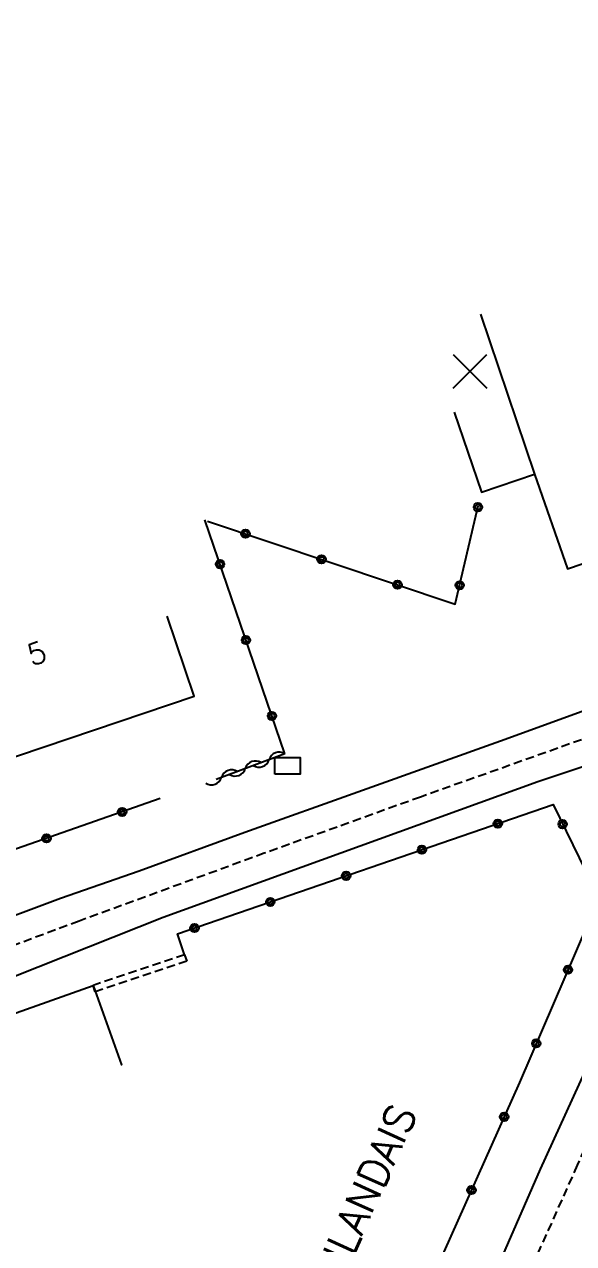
# Model space of a CAD drawing. Header units: millimetres. Extents: x 114000 to 115000, y 122000 to 123000.
# Drawn here: x 114647 to 114679.5, y 122403.1 to 122475.3 of the extents above; entities that cross this region are included whole.
import ezdxf
from ezdxf.enums import TextEntityAlignment as Align

# ---------------------------------------------------------------- set-up
doc = ezdxf.new("R2010")
doc.units = ezdxf.units.MM
doc.linetypes.add('DASHED', pattern=[0.75, 0.5, -0.25])
doc.layers.get('0').update_dxf_attribs({"linetype": 'CONTINUOUS'})
for name, color, linetype in [('W0001', 6, 'DASHED'), ('W0008', 7, 'CONTINUOUS'), ('W0100', 7, 'CONTINUOUS'), ('W0112', 1, 'DASHED'), ('W0310', 3, 'CONTINUOUS'), ('W0322', 7, 'CONTINUOUS'), ('W0989', 7, 'CONTINUOUS'), ('W0991', 7, 'CONTINUOUS'), ('W1102', 7, 'CONTINUOUS'), ('W1471', 7, 'CONTINUOUS')]:
    doc.layers.add(name, color=color, linetype=linetype)
doc.styles.get("Standard").update_dxf_attribs({"font": 'romans.shx', "width": 0.85})

# ---------------------------------------------------------------- blocks, each defined once
blk = doc.blocks.new('t322o')
at = {"color": 0, "linetype": 'Continuous'}
for radius in [0.25, 0.15]:
    blk.add_circle((0, 0), radius, dxfattribs=at)
blk = doc.blocks.new('t991o')
at = {"color": 0, "linetype": 'Continuous'}
for p, q in [((-1, 1), (1, -1)), ((-1, -1), (1, 1))]:
    blk.add_line(p, q, dxfattribs=at)
blk = doc.blocks.new('T1471')
at = {"color": 0, "linetype": 'Continuous', "flags": 128}
blk.add_lwpolyline([(-0.75, -0.5), (-0.75, 0.5), (0.75, 0.5), (0.75, -0.5), (-0.75, -0.5)], dxfattribs=at)
blk = doc.blocks.new('t310o')
at = {"color": 0, "linetype": 'Continuous'}
for centre, start, end in [((-0.5, 0.375), 216.8699, 323.1304), ((0.5, -0.375), 36.8699, 143.1303)]:
    blk.add_arc(centre, 0.625, start, end, dxfattribs=at)

msp = doc.modelspace()

# ---------------------------------------------------------------- linework, layer by layer
at = {"layer": 'W0001'}
for points in [[(114711.657, 122478.434), (114726.146, 122465.124), (114742.816, 122450.756), (114727.319, 122446.411), (114719.866, 122444.664), (114705.329, 122439.794), (114694.455, 122435.837), (114690.483, 122434.273), (114686.023, 122434.826), (114681.378, 122433.449), (114670.42, 122429.547), (114661.176, 122426.216), (114650.203, 122422.198), (114644.347, 122420.013)], [(114690.483, 122434.273), (114688.727, 122427.678), (114684.164, 122417.56), (114679.708, 122407.734), (114675.793, 122398.983), (114671.819, 122389.953), (114668.354, 122381.441)]]:
    msp.add_lwpolyline(points, dxfattribs=at)
at = {"layer": 'W0008'}
for points in [[(114681.021, 122434.995), (114675.442, 122432.954), (114666.999, 122429.942), (114660.026, 122427.44), (114653.764, 122425.161), (114649.1, 122423.54), (114649.1, 122423.54), (114644.119, 122421.682)], [(114666.624, 122382.171), (114670.714, 122392.066), (114675.163, 122402.068), (114677.536, 122407.498), (114683.258, 122420.045), (114685.916, 122425.809), (114686.816, 122427.881), (114687.193, 122429.483), (114686.857, 122431.021), (114685.887, 122431.986), (114684.209, 122432.475), (114683.061, 122432.345), (114677.384, 122430.455), (114655.183, 122422.402), (114646.338, 122418.906)]]:
    msp.add_lwpolyline(points, dxfattribs=at)
at = {"layer": 'W0100'}
for points in [[(114672.427, 122452.344), (114674.03, 122447.608), (114677.188, 122448.677), (114679.138, 122443.067), (114679.138, 122443.067), (114690.879, 122447.081)], [(114642.144, 122430.499), (114657.023, 122435.519), (114655.425, 122440.257), (114655.425, 122440.257), (114655.425, 122440.257), (114655.425, 122440.257), (114655.425, 122440.257), (114655.425, 122440.257), (114655.425, 122440.257), (114655.425, 122440.257), (114655.425, 122440.257), (114655.425, 122440.257), (114655.425, 122440.257), (114655.425, 122440.257), (114655.425, 122440.257), (114655.425, 122440.257), (114655.425, 122440.257), (114655.425, 122440.257), (114655.425, 122440.257), (114655.425, 122440.257), (114655.425, 122440.257), (114655.425, 122440.257), (114655.425, 122440.257), (114655.425, 122440.257), (114655.425, 122440.257), (114655.425, 122440.257), (114655.425, 122440.257), (114655.425, 122440.257), (114655.425, 122440.257), (114655.425, 122440.257), (114655.425, 122440.257), (114655.425, 122440.257), (114655.425, 122440.257), (114655.425, 122440.257), (114655.425, 122440.257), (114655.425, 122440.257), (114655.425, 122440.257), (114655.425, 122440.257), (114655.425, 122440.257), (114655.425, 122440.257), (114655.425, 122440.257), (114655.425, 122440.257), (114655.425, 122440.257), (114655.425, 122440.257), (114655.425, 122440.257), (114655.425, 122440.257), (114655.425, 122440.257), (114655.425, 122440.257), (114655.425, 122440.257), (114655.425, 122440.257), (114655.425, 122440.257), (114655.425, 122440.257), (114655.425, 122440.257), (114655.425, 122440.257), (114655.425, 122440.257), (114655.425, 122440.257), (114655.425, 122440.257), (114655.425, 122440.257), (114655.425, 122440.257), (114655.425, 122440.257), (114655.425, 122440.257), (114655.425, 122440.257), (114655.425, 122440.257), (114655.425, 122440.257), (114655.425, 122440.257), (114655.425, 122440.257), (114655.425, 122440.257), (114655.425, 122440.257), (114655.425, 122440.257), (114655.425, 122440.257), (114655.425, 122440.257), (114655.425, 122440.257), (114655.425, 122440.257), (114655.425, 122440.257), (114655.425, 122440.257), (114655.425, 122440.257), (114655.425, 122440.257), (114655.425, 122440.257), (114655.425, 122440.257), (114655.425, 122440.257), (114655.425, 122440.257), (114655.425, 122440.257), (114655.425, 122440.257), (114655.425, 122440.257), (114655.425, 122440.257), (114655.425, 122440.257), (114655.425, 122440.257), (114655.425, 122440.257), (114655.425, 122440.257), (114655.425, 122440.257), (114655.425, 122440.257), (114655.425, 122440.257), (114655.425, 122440.257), (114655.425, 122440.257), (114655.425, 122440.257), (114655.425, 122440.257), (114655.425, 122440.257), (114655.425, 122440.257), (114655.425, 122440.257), (114655.425, 122440.257)], [(114628.485, 122410.382), (114651.034, 122418.388), (114652.707, 122413.677), (114652.707, 122413.677), (114652.707, 122413.677), (114652.707, 122413.677), (114652.707, 122413.677), (114652.707, 122413.677), (114652.707, 122413.677), (114652.707, 122413.677), (114652.707, 122413.677), (114652.707, 122413.677), (114652.707, 122413.677), (114652.707, 122413.677), (114652.707, 122413.677), (114652.707, 122413.677), (114652.707, 122413.677), (114652.707, 122413.677), (114652.707, 122413.677), (114652.707, 122413.677), (114652.707, 122413.677), (114652.707, 122413.677), (114652.707, 122413.677), (114652.707, 122413.677), (114652.707, 122413.677), (114652.707, 122413.677), (114652.707, 122413.677), (114652.707, 122413.677), (114652.707, 122413.677), (114652.707, 122413.677), (114652.707, 122413.677), (114652.707, 122413.677), (114652.707, 122413.677), (114652.707, 122413.677), (114652.707, 122413.677), (114652.707, 122413.677), (114652.707, 122413.677), (114652.707, 122413.677), (114652.707, 122413.677), (114652.707, 122413.677), (114652.707, 122413.677), (114652.707, 122413.677), (114652.707, 122413.677), (114652.707, 122413.677), (114652.707, 122413.677), (114652.707, 122413.677), (114652.707, 122413.677), (114652.707, 122413.677), (114652.707, 122413.677), (114652.707, 122413.677), (114652.707, 122413.677), (114652.707, 122413.677), (114652.707, 122413.677), (114652.707, 122413.677), (114652.707, 122413.677), (114652.707, 122413.677), (114652.707, 122413.677), (114652.707, 122413.677), (114652.707, 122413.677), (114652.707, 122413.677), (114652.707, 122413.677), (114652.707, 122413.677), (114652.707, 122413.677), (114652.707, 122413.677), (114652.707, 122413.677), (114652.707, 122413.677), (114652.707, 122413.677), (114652.707, 122413.677), (114652.707, 122413.677), (114652.707, 122413.677), (114652.707, 122413.677), (114652.707, 122413.677), (114652.707, 122413.677), (114652.707, 122413.677), (114652.707, 122413.677), (114652.707, 122413.677), (114652.707, 122413.677), (114652.707, 122413.677), (114652.707, 122413.677), (114652.707, 122413.677), (114652.707, 122413.677), (114652.707, 122413.677), (114652.707, 122413.677), (114652.707, 122413.677), (114652.707, 122413.677), (114652.707, 122413.677), (114652.707, 122413.677), (114652.707, 122413.677), (114652.707, 122413.677), (114652.707, 122413.677), (114652.707, 122413.677), (114652.707, 122413.677), (114652.707, 122413.677), (114652.707, 122413.677), (114652.707, 122413.677), (114652.707, 122413.677), (114652.707, 122413.677), (114652.707, 122413.677), (114652.707, 122413.677)]]:
    msp.add_lwpolyline(points, dxfattribs=at)
at = {"layer": 'W0112'}
msp.add_line((114656.45, 122420.204), (114651.034, 122418.388), dxfattribs=at)
msp.add_lwpolyline([(114656.45, 122420.204), (114656.578, 122419.825), (114651.161, 122418.009), (114651.034, 122418.388), (114651.034, 122418.388), (114651.034, 122418.388), (114651.034, 122418.388), (114651.034, 122418.388), (114651.034, 122418.388), (114651.034, 122418.388), (114651.034, 122418.388), (114651.034, 122418.388), (114651.034, 122418.388), (114651.034, 122418.388), (114651.034, 122418.388), (114651.034, 122418.388), (114651.034, 122418.388), (114651.034, 122418.388), (114651.034, 122418.388), (114651.034, 122418.388), (114651.034, 122418.388), (114651.034, 122418.388), (114651.034, 122418.388), (114651.034, 122418.388), (114651.034, 122418.388), (114651.034, 122418.388), (114651.034, 122418.388), (114651.034, 122418.388), (114651.034, 122418.388), (114651.034, 122418.388), (114651.034, 122418.388), (114651.034, 122418.388), (114651.034, 122418.388), (114651.034, 122418.388), (114651.034, 122418.388), (114651.034, 122418.388), (114651.034, 122418.388), (114651.034, 122418.388), (114651.034, 122418.388), (114651.034, 122418.388), (114651.034, 122418.388), (114651.034, 122418.388), (114651.034, 122418.388), (114651.034, 122418.388), (114651.034, 122418.388), (114651.034, 122418.388), (114651.034, 122418.388), (114651.034, 122418.388), (114651.034, 122418.388), (114651.034, 122418.388), (114651.034, 122418.388), (114651.034, 122418.388), (114651.034, 122418.388), (114651.034, 122418.388), (114651.034, 122418.388), (114651.034, 122418.388), (114651.034, 122418.388), (114651.034, 122418.388), (114651.034, 122418.388), (114651.034, 122418.388), (114651.034, 122418.388), (114651.034, 122418.388), (114651.034, 122418.388), (114651.034, 122418.388), (114651.034, 122418.388), (114651.034, 122418.388), (114651.034, 122418.388), (114651.034, 122418.388), (114651.034, 122418.388), (114651.034, 122418.388), (114651.034, 122418.388), (114651.034, 122418.388), (114651.034, 122418.388), (114651.034, 122418.388), (114651.034, 122418.388), (114651.034, 122418.388), (114651.034, 122418.388), (114651.034, 122418.388), (114651.034, 122418.388), (114651.034, 122418.388), (114651.034, 122418.388), (114651.034, 122418.388), (114651.034, 122418.388), (114651.034, 122418.388), (114651.034, 122418.388), (114651.034, 122418.388), (114651.034, 122418.388), (114651.034, 122418.388), (114651.034, 122418.388), (114651.034, 122418.388), (114651.034, 122418.388), (114651.034, 122418.388), (114651.034, 122418.388), (114651.034, 122418.388), (114651.034, 122418.388), (114651.034, 122418.388), (114651.034, 122418.388), (114651.034, 122418.388), (114651.034, 122418.388), (114651.034, 122418.388), (114651.034, 122418.388), (114651.034, 122418.388), (114651.034, 122418.388), (114651.034, 122418.388), (114651.034, 122418.388), (114651.034, 122418.388), (114651.034, 122418.388), (114651.034, 122418.388), (114651.034, 122418.388), (114651.034, 122418.388), (114651.034, 122418.388), (114651.034, 122418.388), (114651.034, 122418.388), (114651.034, 122418.388), (114651.034, 122418.388), (114651.034, 122418.388), (114651.034, 122418.388), (114651.034, 122418.388), (114651.034, 122418.388), (114651.034, 122418.388)], dxfattribs=at)
at = {"layer": 'W0310'}
msp.add_line((114662.394, 122432.108), (114658.32, 122430.595), dxfattribs=at)
at = {"layer": 'W0322'}
msp.add_line((114662.394, 122432.108), (114657.655, 122445.964), dxfattribs=at)
for points in [[(114657.808, 122445.901), (114672.485, 122440.982), (114673.847, 122446.797)], [(114654.997, 122429.453), (114637.244, 122423.238), (114635.031, 122429.337)], [(114656.45, 122420.204), (114656.027, 122421.438), (114678.278, 122429.097), (114680.993, 122423.565), (114676.289, 122412.636), (114670.574, 122399.821), (114663.469, 122383.574)]]:
    msp.add_lwpolyline(points, dxfattribs=at)
at = {"layer": 'W1102'}
msp.add_line((114673.982, 122458.149), (114677.188, 122448.677), dxfattribs=at)

# ---------------------------------------------------------------- block references
at = {"layer": 'W0310', "rotation": 200.3740841815196}
for p in [(114661.457, 122431.76), (114660.05, 122431.238), (114658.644, 122430.715)]:
    msp.add_blockref('t310o', p, dxfattribs=at)
at = {"layer": 'W0322'}
for p, rotation in [((114673.829, 122446.722), 76.8177626765462), ((114660.06, 122445.146), 341.4714837820459), ((114664.564, 122443.637), 341.4714837820459), ((114658.551, 122443.344), 108.8815301371807), ((114669.067, 122442.127), 341.4714837820459), ((114672.746, 122442.097), 76.8177626765462), ((114660.088, 122438.85), 108.8815301371807), ((114661.625, 122434.355), 108.8815301371807), ((114652.755, 122428.668), 199.2942139276198), ((114675.005, 122427.97), 18.99399908215542), ((114678.846, 122427.941), 296.1409886790639), ((114648.272, 122427.099), 199.2942139276198), ((114670.513, 122426.424), 18.99399908215542), ((114666.022, 122424.878), 18.99399908215542), ((114661.531, 122423.332), 18.99399908215542), ((114657.039, 122421.786), 18.99399908215542), ((114679.164, 122419.316), 246.7123902016342), ((114677.286, 122414.953), 246.7123902016342), ((114675.382, 122410.602), 245.9649643578702), ((114673.447, 122406.263), 245.9649643578702)]:
    msp.add_blockref('t322o', p, dxfattribs=dict(at, rotation=rotation))
at = {"layer": 'W0991'}
msp.add_blockref('t991o', (114673.364, 122454.772), dxfattribs=at)
at = {"layer": 'W1471'}
msp.add_blockref('T1471', (114662.554, 122431.398), dxfattribs=at)

# ---------------------------------------------------------------- texts
at = {"layer": 'W0989'}
msp.add_text('RUE DES CHALETS FINLANDAIS', height=1.75, rotation=65.60767, dxfattribs=at).set_placement((114662.104, 122394.948), align=Align.MIDDLE)
at = {"layer": 'W0991'}
msp.add_text('5', height=1.25, rotation=18.64263, dxfattribs=at).set_placement((114647.693, 122438.061), align=Align.MIDDLE)

doc.saveas('drawing.dxf')
